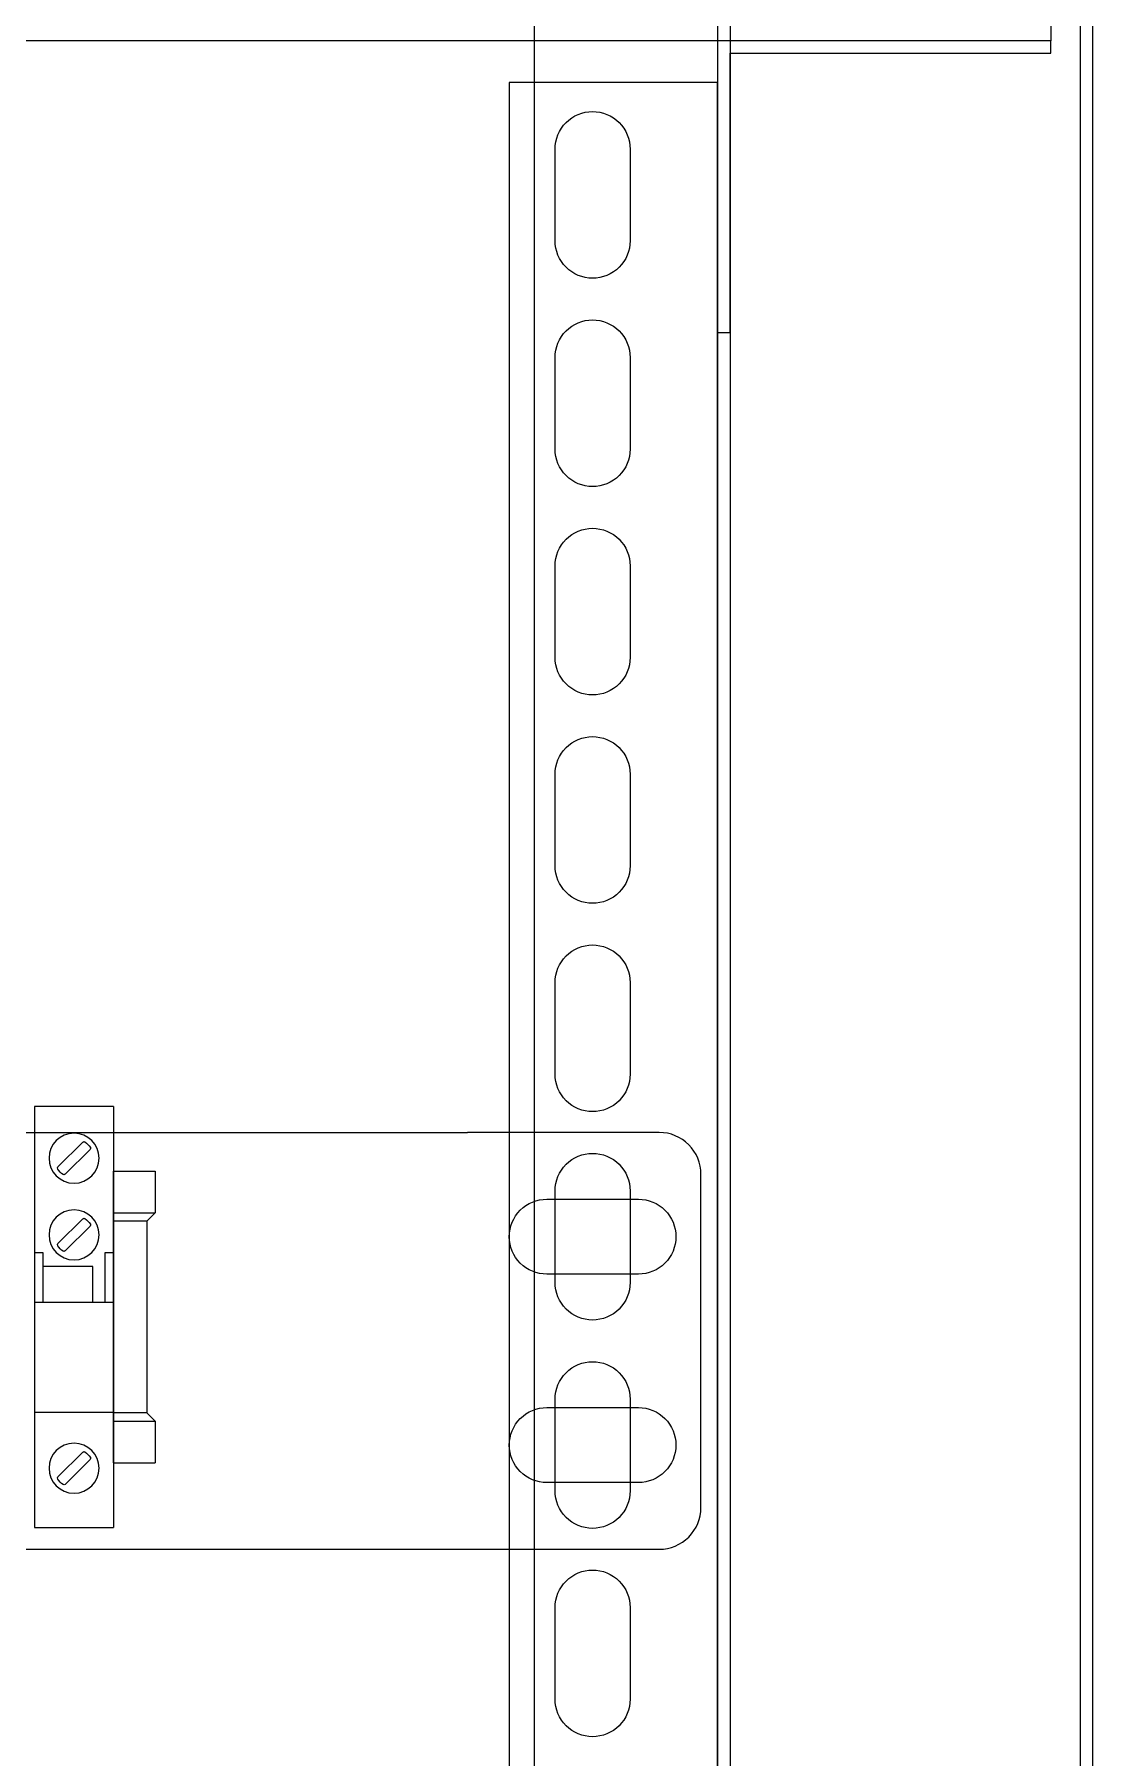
# Model space of a CAD drawing. Header units: millimetres. Extents: x -4798 to 103231, y 23514 to 54248.
# Drawn here: x -924 to -797, y 41193.9 to 41400.6 of the extents above; entities that cross this region are included whole.
import ezdxf

# ---------------------------------------------------------------- set-up
doc = ezdxf.new("R2010")
doc.units = ezdxf.units.MM
doc.header["$LTSCALE"] = 3
for name, color, linetype in [('1', 3, 'Continuous'), ('@.DM. NÉT CHÍNH', 7, 'Continuous'), ('@.VISIBLE', 7, 'Continuous')]:
    doc.layers.add(name, color=color, linetype=linetype)

# ---------------------------------------------------------------- blocks, each defined once
blk = doc.blocks.new('Oval 20x9')
at = {"layer": '@.VISIBLE', "color": 2}
blk.add_lwpolyline([(-5.5, -4.5), (5.5, -4.5, 0.414214), (10, 0), (10, 0, 0.414214), (5.5, 4.5), (-5.5, 4.5, 0.414214), (-10, 0), (-10, 0, 0.414214)], format="xyb", close=True, dxfattribs=at)
blk = doc.blocks.new('*U78')
at = {"layer": '@.VISIBLE'}
for p, q in [((28, 25), (678, 25)), ((28, -25), (678, -25))]:
    blk.add_line(p, q, dxfattribs=at)
blk.add_lwpolyline([(678, -25), (701, -25, 0.414214), (706, -20), (706, 20, 0.414214), (701, 25), (678, 25)], format="xyb", dxfattribs=at)
at = {"layer": '@.VISIBLE', "xscale": -1}
for p in [(693, 12.5), (693, -12.5)]:
    blk.add_blockref('Oval 20x9', p, dxfattribs=at)
blk = doc.blocks.new('*U40')
at = {"layer": '1', "color": 7}
for p, q in [((-36.458, 67.2063), (-26.958, 67.2063)), ((-36.458, 67.2063), (-36.458, 16.7063)), ((-26.958, 67.2063), (-26.958, 16.7063)), ((-30.6627, 59.0721), (-33.6423, 62.0516)), ((-29.7738, 59.961), (-32.7533, 62.9406)), ((-36.458, 59.4563), (-41.458, 59.4563)), ((-41.458, 59.4563), (-41.458, 54.4563)), ((-36.458, 24.4563), (-36.458, 59.4563)), ((-36.458, 54.4563), (-41.458, 54.4563)), ((-41.458, 54.4563), (-40.458, 53.4563)), ((-40.458, 53.4563), (-40.458, 30.4563)), ((-40.458, 53.4563), (-36.458, 53.4563)), ((-30.6627, 49.8721), (-33.6423, 52.8516)), ((-29.7738, 50.761), (-32.7533, 53.7406)), ((-35.458, 49.7063), (-36.458, 49.7063)), ((-35.458, 43.7063), (-35.458, 49.7063)), ((-26.958, 49.7063), (-27.958, 49.7063)), ((-27.958, 49.7063), (-27.958, 43.7063)), ((-33.958, 43.7063), (-33.958, 48.0063)), ((-33.958, 48.0063), (-27.958, 48.0063)), ((-36.458, 43.7063), (-26.958, 43.7063)), ((-40.458, 30.4563), (-41.458, 29.4563)), ((-36.458, 29.4563), (-41.458, 29.4563)), ((-41.458, 29.4563), (-41.458, 24.4563)), ((-40.458, 30.4563), (-36.458, 30.4563)), ((-36.458, 30.5063), (-26.958, 30.5063)), ((-30.6627, 21.8721), (-33.6423, 24.8516)), ((-29.7738, 22.761), (-32.7533, 25.7406)), ((-36.458, 24.4563), (-41.458, 24.4563)), ((-26.958, 16.7063), (-36.458, 16.7063))]:
    blk.add_line(p, q, dxfattribs=at)
for centre in [(-31.708, 61.0063), (-31.708, 51.8063), (-31.708, 23.8063)]:
    blk.add_circle(centre, 3, dxfattribs=at)
for centre, radius, start, end in [((-33.5009, 62.193), 0.2, 146.499201, 225), ((-31.708, 61.0063), 2.35, 123.500799, 146.499201), ((-32.8947, 62.7992), 0.2, 45, 123.500799), ((-29.9152, 59.8196), 0.2, 326.499201, 45), ((-30.5213, 59.2135), 0.2, 225, 303.500799), ((-31.708, 61.0063), 2.35, 303.500799, 326.499201), ((-31.708, 51.8063), 2.35, 123.500799, 146.499201), ((-32.8947, 53.5992), 0.2, 45, 123.500799), ((-33.5009, 52.993), 0.2, 146.499201, 225), ((-30.5213, 50.0135), 0.2, 225, 303.500799), ((-31.708, 51.8063), 2.35, 303.500799, 326.499201), ((-29.9152, 50.6196), 0.2, 326.499201, 45), ((-33.5009, 24.993), 0.2, 146.499201, 225), ((-31.708, 23.8063), 2.35, 123.500799, 146.499201), ((-32.8947, 25.5992), 0.2, 45, 123.500799), ((-29.9152, 22.6196), 0.2, 326.499201, 45), ((-30.5213, 22.0135), 0.2, 225, 303.500799), ((-31.708, 23.8063), 2.35, 303.500799, 326.499201)]:
    blk.add_arc(centre, radius, start, end, dxfattribs=at)

msp = doc.modelspace()

# ---------------------------------------------------------------- linework, layer by layer
at = {"layer": '@.DM. NÉT CHÍNH'}
for points in [[(-1597.05, 41876.39), (-797.05, 41876.39), (-797.05, 40311.39), (-1597.05, 40311.39)], [(-1595.55, 41874.89), (-798.55, 41874.89), (-798.55, 40312.89), (-1595.55, 40312.89)], [(-1553.55, 41825.89), (-840.55, 41825.89), (-840.55, 40354.89), (-1553.55, 40354.89)], [(-1552.05, 41824.39), (-842.05, 41824.39), (-842.05, 40356.39), (-1552.05, 40356.39)]]:
    msp.add_lwpolyline(points, close=True, dxfattribs=at)
at = {"layer": '@.DM. NÉT CHÍNH', "color": 6}
for points in [[(-1530.05, 41784.39), (-864.05, 41784.39), (-864.05, 40378.39), (-1530.05, 40378.39)], [(-1592.05, 41439.89), (-802.05, 41439.89), (-802.05, 41399.89), (-1592.05, 41399.89)]]:
    msp.add_lwpolyline(points, close=True, dxfattribs=at)
at = {"layer": '@.DM. NÉT CHÍNH', "color": 1}
msp.add_lwpolyline([(-802.05, 41399.89), (-842.05, 41399.89), (-842.05, 41364.89), (-840.55, 41364.89), (-840.55, 41398.39), (-802.05, 41398.39)], close=True, dxfattribs=at)
at = {"layer": '@.DM. NÉT CHÍNH', "color": 151}
msp.add_lwpolyline([(-842.05, 41394.89), (-867.05, 41394.89), (-867.05, 40317.89), (-842.05, 40317.89)], close=True, dxfattribs=at)
for points in [[(-861.55, 41375.89), (-861.55, 41386.89, -0.414214), (-857.05, 41391.39), (-857.05, 41391.39, -0.414214), (-852.55, 41386.89), (-852.55, 41375.89, -0.414214), (-857.05, 41371.39), (-857.05, 41371.39, -0.414214)], [(-861.55, 41350.89), (-861.55, 41361.89, -0.414214), (-857.05, 41366.39), (-857.05, 41366.39, -0.414214), (-852.55, 41361.89), (-852.55, 41350.89, -0.414214), (-857.05, 41346.39), (-857.05, 41346.39, -0.414214)], [(-861.55, 41325.89), (-861.55, 41336.89, -0.414214), (-857.05, 41341.39), (-857.05, 41341.39, -0.414214), (-852.55, 41336.89), (-852.55, 41325.89, -0.414214), (-857.05, 41321.39), (-857.05, 41321.39, -0.414214)], [(-861.55, 41300.89), (-861.55, 41311.89, -0.414214), (-857.05, 41316.39), (-857.05, 41316.39, -0.414214), (-852.55, 41311.89), (-852.55, 41300.89, -0.414214), (-857.05, 41296.39), (-857.05, 41296.39, -0.414214)], [(-861.55, 41275.89), (-861.55, 41286.89, -0.414214), (-857.05, 41291.39), (-857.05, 41291.39, -0.414214), (-852.55, 41286.89), (-852.55, 41275.89, -0.414214), (-857.05, 41271.39), (-857.05, 41271.39, -0.414214)], [(-861.55, 41250.89), (-861.55, 41261.89, -0.414214), (-857.05, 41266.39), (-857.05, 41266.39, -0.414214), (-852.55, 41261.89), (-852.55, 41250.89, -0.414214), (-857.05, 41246.39), (-857.05, 41246.39, -0.414214)], [(-861.55, 41225.89), (-861.55, 41236.89, -0.414214), (-857.05, 41241.39), (-857.05, 41241.39, -0.414214), (-852.55, 41236.89), (-852.55, 41225.89, -0.414214), (-857.05, 41221.39), (-857.05, 41221.39, -0.414214)], [(-861.55, 41200.89), (-861.55, 41211.89, -0.414214), (-857.05, 41216.39), (-857.05, 41216.39, -0.414214), (-852.55, 41211.89), (-852.55, 41200.89, -0.414214), (-857.05, 41196.39), (-857.05, 41196.39, -0.414214)]]:
    msp.add_lwpolyline(points, format="xyb", close=True, dxfattribs=at)

# ---------------------------------------------------------------- block references
at = {"xscale": -1}
msp.add_blockref('*U40', (-951, 41204.8), dxfattribs=at)
at = {"layer": '@.VISIBLE'}
msp.add_blockref('*U78', (-1550.05, 41243.89), dxfattribs=at)

doc.saveas('drawing.dxf')
